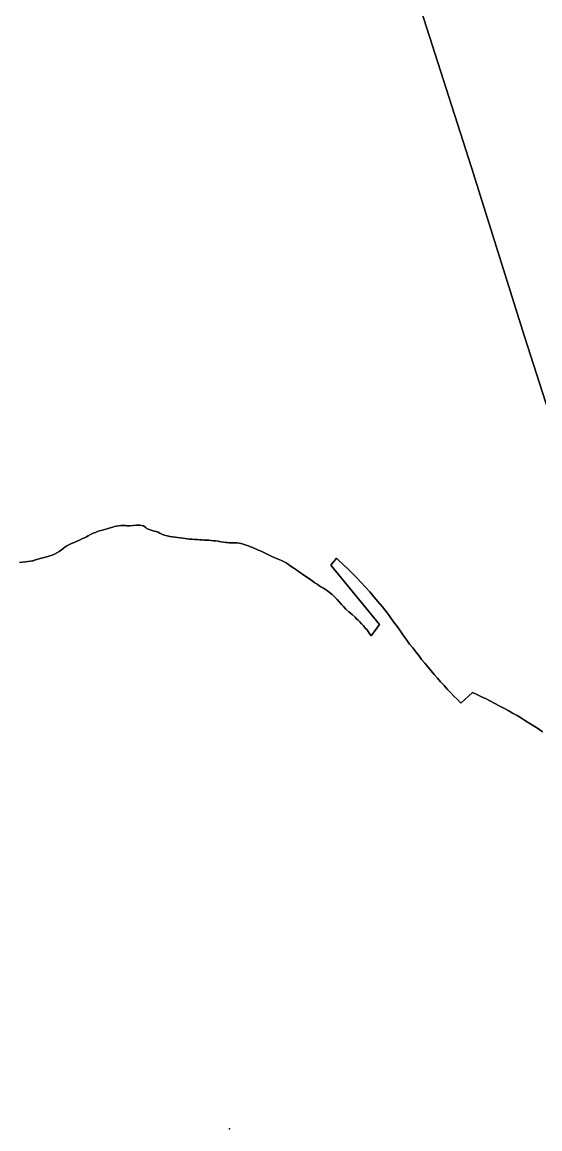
# Model space of a CAD drawing. Header units: inches. Extents: x 11258954 to 11313122, y 3645444 to 3695200.
# Drawn here: x 11289486 to 11291005, y 3675848 to 3679096 of the extents above; entities that cross this region are included whole.
import ezdxf

# ---------------------------------------------------------------- set-up
doc = ezdxf.new("R2010")
doc.units = ezdxf.units.IN
doc.header["$MEASUREMENT"] = 0
doc.layers.add('PointOfInterest', color=52, linetype='Continuous')
doc.layers.add('ZipCode', color=108, linetype='Continuous')

msp = doc.modelspace()

# ---------------------------------------------------------------- linework, layer by layer
at = {"layer": 'PointOfInterest'}
msp.add_point((11290094.8402, 3675848.2776), dxfattribs=at)
at = {"layer": 'ZipCode'}
for points in [[(11290648, 3679157.75, 0), (11290804, 3678670, 0), (11290960, 3678174, 0), (11291147, 3677592.5, 0)], [(11291147, 3677592.5, 0), (11290960, 3678174, 0), (11290804, 3678670, 0), (11290648, 3679157.75, 0)], [(11291013, 3677013.75, 0), (11291001, 3677022, 0), (11290988, 3677030, 0), (11290976, 3677038, 0), (11290963, 3677045.75, 0), (11290951, 3677053.5, 0), (11290938, 3677061, 0), (11290925, 3677068.5, 0), (11290912, 3677075.75, 0), (11290899, 3677082.75, 0), (11290886, 3677089.75, 0), (11290873, 3677096.75, 0), (11290860, 3677103.5, 0), (11290847, 3677110, 0), (11290834, 3677116.5, 0), (11290820, 3677123, 0), (11290807, 3677129.25, 0), (11290773, 3677097.5, 0), (11290763, 3677108, 0), (11290753, 3677118.25, 0), (11290743, 3677128.5, 0), (11290733, 3677139, 0), (11290724, 3677149.5, 0), (11290714, 3677160.25, 0), (11290705, 3677171, 0), (11290695, 3677181.75, 0), (11290686, 3677192.75, 0), (11290677, 3677203.5, 0), (11290668, 3677214.75, 0), (11290658, 3677225.75, 0), (11290650, 3677237, 0), (11290641, 3677248.25, 0), (11290632, 3677259.5, 0), (11290623, 3677271, 0), (11290615, 3677282.5, 0), (11290606, 3677294, 0), (11290598, 3677305.75, 0), (11290587, 3677321.5, 0), (11290576, 3677336.5, 0), (11290565, 3677351.5, 0), (11290561, 3677357.5, 0), (11290554, 3677366.5, 0), (11290542, 3677381, 0), (11290530, 3677395.5, 0), (11290518, 3677410, 0), (11290506, 3677424, 0), (11290494, 3677438, 0), (11290481, 3677451.75, 0), (11290468, 3677465.25, 0), (11290455, 3677478.5, 0), (11290442, 3677491.75, 0), (11290428, 3677504.75, 0), (11290414, 3677517.5, 0), (11290408, 3677523.5, 0), (11290392, 3677502.5, 0), (11290535, 3677328.75, 0), (11290527, 3677317.75, 0), (11290510, 3677295, 0), (11290508, 3677298.25, 0), (11290504, 3677303, 0), (11290501, 3677307.75, 0), (11290498, 3677312.5, 0), (11290494, 3677316.75, 0), (11290492, 3677320, 0), (11290490, 3677322, 0), (11290488, 3677324.5, 0), (11290485, 3677327.5, 0), (11290482, 3677330.5, 0), (11290477, 3677336.25, 0), (11290472, 3677341, 0), (11290467, 3677345.25, 0), (11290463, 3677349.5, 0), (11290454, 3677357.5, 0), (11290445, 3677365.5, 0), (11290436, 3677373.5, 0), (11290429, 3677380.75, 0), (11290423, 3677387, 0), (11290417, 3677393.75, 0), (11290410, 3677401.5, 0), (11290402, 3677410.25, 0), (11290395, 3677417, 0), (11290388, 3677422.25, 0), (11290382, 3677427, 0), (11290376, 3677431.5, 0), (11290370, 3677435.25, 0), (11290363, 3677439.25, 0), (11290357, 3677443, 0), (11290352, 3677446.5, 0), (11290345, 3677451, 0), (11290337, 3677456.5, 0), (11290329, 3677462.5, 0), (11290319, 3677469.25, 0), (11290309, 3677476.25, 0), (11290300, 3677482, 0), (11290292, 3677487.5, 0), (11290283, 3677493.5, 0), (11290276, 3677498.75, 0), (11290268, 3677504, 0), (11290261, 3677509, 0), (11290255, 3677512.5, 0), (11290251, 3677514, 0), (11290247, 3677516, 0), (11290242, 3677518, 0), (11290237, 3677520.25, 0), (11290219, 3677528, 0), (11290203, 3677535.5, 0), (11290189, 3677542.25, 0), (11290175, 3677548.75, 0), (11290171, 3677550.5, 0), (11290167, 3677552, 0), (11290164, 3677553.75, 0), (11290160, 3677555.25, 0), (11290156, 3677556.5, 0), (11290152, 3677558, 0), (11290149, 3677559.25, 0), (11290144, 3677560.75, 0), (11290138, 3677563, 0), (11290132, 3677565, 0), (11290128, 3677566.25, 0), (11290123, 3677567.25, 0), (11290117, 3677567.75, 0), (11290111, 3677568, 0), (11290105, 3677568, 0), (11290099, 3677568.25, 0), (11290094, 3677568.5, 0), (11290089, 3677569, 0), (11290084, 3677569.5, 0), (11290077, 3677570.25, 0), (11290069, 3677571.25, 0), (11290061, 3677572.5, 0), (11290054, 3677573.5, 0), (11290048, 3677574.25, 0), (11290041, 3677575, 0), (11290034, 3677575.5, 0), (11290027, 3677575.75, 0), (11290020, 3677576.25, 0), (11290014, 3677576.75, 0), (11290008, 3677577, 0), (11290001, 3677577.5, 0), (11289992, 3677578, 0), (11289984, 3677578.5, 0), (11289977, 3677579, 0), (11289971, 3677579.75, 0), (11289965, 3677580.5, 0), (11289958, 3677581.5, 0), (11289950, 3677582.5, 0), (11289942, 3677583.75, 0), (11289935, 3677584.75, 0), (11289927, 3677585.75, 0), (11289920, 3677586.75, 0), (11289912, 3677588.25, 0), (11289903, 3677590.75, 0), (11289896, 3677593.5, 0), (11289890, 3677596.25, 0), (11289885, 3677599, 0), (11289880, 3677601, 0), (11289874, 3677602.75, 0), (11289868, 3677604, 0), (11289862, 3677605.75, 0), (11289856, 3677608.25, 0), (11289852, 3677610.5, 0), (11289849, 3677612.75, 0), (11289846, 3677615.25, 0), (11289842, 3677617.5, 0), (11289832, 3677620, 0), (11289822, 3677620, 0), (11289812, 3677618.5, 0), (11289802, 3677617.5, 0), (11289798, 3677617.75, 0), (11289794, 3677618.25, 0), (11289791, 3677618.75, 0), (11289787, 3677619, 0), (11289782, 3677619.25, 0), (11289776, 3677619, 0), (11289770, 3677618, 0), (11289762, 3677617, 0), (11289757, 3677615.75, 0), (11289752, 3677614.5, 0), (11289749, 3677613.25, 0), (11289745, 3677612, 0), (11289739, 3677610, 0), (11289732, 3677608.25, 0), (11289725, 3677606.5, 0), (11289718, 3677604.5, 0), (11289712, 3677603, 0), (11289707, 3677601, 0), (11289702, 3677598.75, 0), (11289695, 3677596, 0), (11289687, 3677592.5, 0), (11289680, 3677589, 0), (11289675, 3677585.75, 0), (11289669, 3677582.5, 0), (11289662, 3677579.5, 0), (11289655, 3677576.25, 0), (11289648, 3677573.25, 0), (11289641, 3677570.25, 0), (11289637, 3677568.5, 0), (11289633, 3677567, 0), (11289629, 3677565, 0), (11289625, 3677562.75, 0), (11289618, 3677559, 0), (11289612, 3677555, 0), (11289607, 3677551, 0), (11289602, 3677547.25, 0), (11289595, 3677543, 0), (11289588, 3677538.75, 0), (11289581, 3677535, 0), (11289575, 3677532, 0), (11289565, 3677528.5, 0), (11289555, 3677526, 0), (11289543, 3677522.75, 0), (11289526, 3677517.75, 0), (11289523, 3677516.75, 0), (11289521, 3677516, 0), (11289519, 3677515.5, 0), (11289517, 3677515.25, 0), (11289511, 3677514, 0), (11289503, 3677513, 0), (11289495, 3677512.25, 0), (11289487, 3677511.25, 0), (11289479, 3677510, 0)], [(11289479, 3677510, 0), (11289487, 3677511.25, 0), (11289495, 3677512.25, 0), (11289503, 3677513, 0), (11289511, 3677514, 0), (11289517, 3677515.25, 0), (11289519, 3677515.5, 0), (11289521, 3677516, 0), (11289523, 3677516.75, 0), (11289526, 3677517.75, 0), (11289543, 3677522.75, 0), (11289555, 3677526, 0), (11289565, 3677528.5, 0), (11289575, 3677532, 0), (11289581, 3677535, 0), (11289588, 3677538.75, 0), (11289595, 3677543, 0), (11289602, 3677547.25, 0), (11289607, 3677551, 0), (11289612, 3677555, 0), (11289618, 3677559, 0), (11289625, 3677562.75, 0), (11289629, 3677565, 0), (11289633, 3677567, 0), (11289637, 3677568.5, 0), (11289641, 3677570.25, 0), (11289648, 3677573.25, 0), (11289655, 3677576.25, 0), (11289662, 3677579.5, 0), (11289669, 3677582.5, 0), (11289675, 3677585.75, 0), (11289680, 3677589, 0), (11289687, 3677592.5, 0), (11289695, 3677596, 0), (11289702, 3677598.75, 0), (11289707, 3677601, 0), (11289712, 3677603, 0), (11289718, 3677604.5, 0), (11289725, 3677606.5, 0), (11289732, 3677608.25, 0), (11289739, 3677610, 0), (11289745, 3677612, 0), (11289749, 3677613.25, 0), (11289752, 3677614.5, 0), (11289757, 3677615.75, 0), (11289762, 3677617, 0), (11289770, 3677618, 0), (11289776, 3677619, 0), (11289782, 3677619.25, 0), (11289787, 3677619, 0), (11289791, 3677618.75, 0), (11289794, 3677618.25, 0), (11289798, 3677617.75, 0), (11289802, 3677617.5, 0), (11289812, 3677618.5, 0), (11289822, 3677620, 0), (11289832, 3677620, 0), (11289842, 3677617.5, 0), (11289846, 3677615.25, 0), (11289849, 3677612.75, 0), (11289852, 3677610.5, 0), (11289856, 3677608.25, 0), (11289862, 3677605.75, 0), (11289868, 3677604, 0), (11289874, 3677602.75, 0), (11289880, 3677601, 0), (11289885, 3677599, 0), (11289890, 3677596.25, 0), (11289896, 3677593.5, 0), (11289903, 3677590.75, 0), (11289912, 3677588.25, 0), (11289920, 3677586.75, 0), (11289927, 3677585.75, 0), (11289935, 3677584.75, 0), (11289942, 3677583.75, 0), (11289950, 3677582.5, 0), (11289958, 3677581.5, 0), (11289965, 3677580.5, 0), (11289971, 3677579.75, 0), (11289977, 3677579, 0), (11289984, 3677578.5, 0), (11289992, 3677578, 0), (11290001, 3677577.5, 0), (11290008, 3677577, 0), (11290014, 3677576.75, 0), (11290020, 3677576.25, 0), (11290027, 3677575.75, 0), (11290034, 3677575.5, 0), (11290041, 3677575, 0), (11290048, 3677574.25, 0), (11290054, 3677573.5, 0), (11290061, 3677572.5, 0), (11290069, 3677571.25, 0), (11290077, 3677570.25, 0), (11290084, 3677569.5, 0), (11290089, 3677569, 0), (11290094, 3677568.5, 0), (11290099, 3677568.25, 0), (11290105, 3677568, 0), (11290111, 3677568, 0), (11290117, 3677567.75, 0), (11290123, 3677567.25, 0), (11290128, 3677566.25, 0), (11290132, 3677565, 0), (11290138, 3677563, 0), (11290144, 3677560.75, 0), (11290149, 3677559.25, 0), (11290152, 3677558, 0), (11290156, 3677556.5, 0), (11290160, 3677555.25, 0), (11290164, 3677553.75, 0), (11290167, 3677552, 0), (11290171, 3677550.5, 0), (11290175, 3677548.75, 0), (11290189, 3677542.25, 0), (11290203, 3677535.5, 0), (11290219, 3677528, 0), (11290237, 3677520.25, 0), (11290242, 3677518, 0), (11290247, 3677516, 0), (11290251, 3677514, 0), (11290255, 3677512.5, 0), (11290261, 3677509, 0), (11290268, 3677504, 0), (11290276, 3677498.75, 0), (11290283, 3677493.5, 0), (11290292, 3677487.5, 0), (11290300, 3677482, 0), (11290309, 3677476.25, 0), (11290319, 3677469.25, 0), (11290329, 3677462.5, 0), (11290337, 3677456.5, 0), (11290345, 3677451, 0), (11290352, 3677446.5, 0), (11290357, 3677443, 0), (11290363, 3677439.25, 0), (11290370, 3677435.25, 0), (11290376, 3677431.5, 0), (11290382, 3677427, 0), (11290388, 3677422.25, 0), (11290395, 3677417, 0), (11290402, 3677410.25, 0), (11290410, 3677401.5, 0), (11290417, 3677393.75, 0), (11290423, 3677387, 0), (11290429, 3677380.75, 0), (11290436, 3677373.5, 0), (11290445, 3677365.5, 0), (11290454, 3677357.5, 0), (11290463, 3677349.5, 0), (11290467, 3677345.25, 0), (11290472, 3677341, 0), (11290477, 3677336.25, 0), (11290482, 3677330.5, 0), (11290485, 3677327.5, 0), (11290488, 3677324.5, 0), (11290490, 3677322, 0), (11290492, 3677320, 0), (11290494, 3677316.75, 0), (11290498, 3677312.5, 0), (11290501, 3677307.75, 0), (11290504, 3677303, 0), (11290508, 3677298.25, 0), (11290510, 3677295, 0), (11290527, 3677317.75, 0), (11290535, 3677328.75, 0), (11290392, 3677502.5, 0), (11290408, 3677523.5, 0), (11290414, 3677517.5, 0), (11290428, 3677504.75, 0), (11290442, 3677491.75, 0), (11290455, 3677478.5, 0), (11290468, 3677465.25, 0), (11290481, 3677451.75, 0), (11290494, 3677438, 0), (11290506, 3677424, 0), (11290518, 3677410, 0), (11290530, 3677395.5, 0), (11290542, 3677381, 0), (11290554, 3677366.5, 0), (11290561, 3677357.5, 0), (11290565, 3677351.5, 0), (11290576, 3677336.5, 0), (11290587, 3677321.5, 0), (11290598, 3677305.75, 0), (11290606, 3677294, 0), (11290615, 3677282.5, 0), (11290623, 3677271, 0), (11290632, 3677259.5, 0), (11290641, 3677248.25, 0), (11290650, 3677237, 0), (11290658, 3677225.75, 0), (11290668, 3677214.75, 0), (11290677, 3677203.5, 0), (11290686, 3677192.75, 0), (11290695, 3677181.75, 0), (11290705, 3677171, 0), (11290714, 3677160.25, 0), (11290724, 3677149.5, 0), (11290733, 3677139, 0), (11290743, 3677128.5, 0), (11290753, 3677118.25, 0), (11290763, 3677108, 0), (11290773, 3677097.5, 0), (11290807, 3677129.25, 0), (11290820, 3677123, 0), (11290834, 3677116.5, 0), (11290847, 3677110, 0), (11290860, 3677103.5, 0), (11290873, 3677096.75, 0), (11290886, 3677089.75, 0), (11290899, 3677082.75, 0), (11290912, 3677075.75, 0), (11290925, 3677068.5, 0), (11290938, 3677061, 0), (11290951, 3677053.5, 0), (11290963, 3677045.75, 0), (11290976, 3677038, 0), (11290988, 3677030, 0), (11291001, 3677022, 0), (11291013, 3677013.75, 0)]]:
    msp.add_polyline3d(points, dxfattribs=at)

doc.saveas('drawing.dxf')
